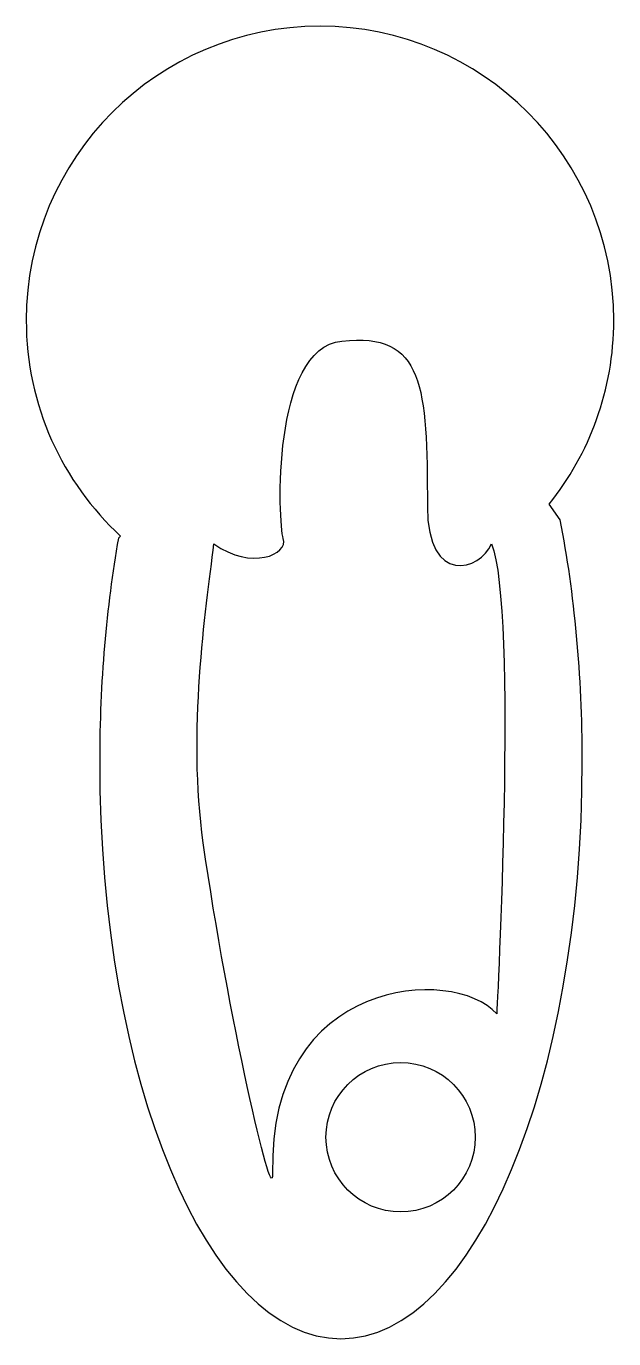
# Model space of a CAD drawing. Header units: centimetres. Extents: x -4.5 to 5, y -11.1 to 10.2.
import ezdxf

# ---------------------------------------------------------------- set-up
doc = ezdxf.new("R2010")
doc.units = ezdxf.units.CM
doc.header["$MEASUREMENT"] = 0
doc.layers.add('Camada 1', color=7, linetype='Continuous')

msp = doc.modelspace()

# ---------------------------------------------------------------- linework, layer by layer
at = {"layer": 'Camada 1'}
for points, knots in [([(4.13049, 2.17633), (4.35935, 0.98539), (4.48712, -0.33996), (4.48712, -1.73718), (4.48712, -1.73718), (4.48712, -6.91082), (2.73328, -11.1051), (0.56962, -11.1051), (0.56962, -11.1051), (-1.59406, -11.1051), (-3.34788, -6.91085), (-3.34788, -1.73718), (-3.34788, -1.73718), (-3.34788, -0.45443), (-3.24009, 0.76848), (-3.04448, 1.88092), (-3.04448, 1.88092), (-3.04448, 1.88092), (-3.00855, 1.91553), (-3.00855, 1.91553), (-3.00855, 1.91553), (-3.95065, 2.78646), (-4.54014, 4.03262), (-4.54014, 5.41652), (-4.54014, 5.41652), (-4.54014, 8.05058), (-2.40442, 10.18563), (0.22897, 10.18563), (0.22897, 10.18563), (2.86369, 10.18563), (4.99808, 8.05057), (4.99808, 5.41652), (4.99808, 5.41652), (4.99808, 4.28678), (4.60552, 3.25019), (3.94951, 2.43316), (3.94951, 2.43316), (3.94951, 2.43316), (4.13049, 2.17633), (4.13049, 2.17633)], [0, 0, 0, 0, 0.09090909, 0.09090909, 0.09090909, 0.09090909, 0.18181818, 0.18181818, 0.18181818, 0.18181818, 0.27272727, 0.27272727, 0.27272727, 0.27272727, 0.36363636, 0.36363636, 0.36363636, 0.36363636, 0.45454545, 0.45454545, 0.45454545, 0.45454545, 0.54545455, 0.54545455, 0.54545455, 0.54545455, 0.63636364, 0.63636364, 0.63636364, 0.63636364, 0.72727273, 0.72727273, 0.72727273, 0.72727273, 0.81818182, 0.81818182, 0.81818182, 0.81818182, 1, 1, 1, 1]), ([(-1.49291, 1.78911), (-1.62864, 0.70329), (-1.92273, -1.26209), (-1.66589, -3.06115), (-1.66589, -3.06115), (-1.26669, -5.85555), (-0.54014, -9.01057), (-0.54014, -8.43042), (-0.54014, -8.43042), (-0.62663, -5.22618), (2.40462, -5.05317), (3.09791, -5.83295), (3.09791, -5.83295), (3.09791, -5.83295), (3.44388, 0.74986), (3.01139, 1.78911), (3.01139, 1.78911), (2.83841, 1.3553), (1.97213, 1.09582), (1.97213, 2.39456), (1.97213, 2.39456), (1.97213, 4.34332), (1.91823, 5.22552), (0.58561, 5.07984), (0.58561, 5.07984), (-0.56885, 4.96091), (-0.44965, 2.12511), (-0.36715, 1.8756), (-0.36715, 1.8756), (-0.28067, 1.61547), (-0.88614, 1.35533), (-1.49291, 1.78911)], [0, 0, 0, 0, 0.11111111, 0.11111111, 0.11111111, 0.11111111, 0.22222222, 0.22222222, 0.22222222, 0.22222222, 0.33333333, 0.33333333, 0.33333333, 0.33333333, 0.44444444, 0.44444444, 0.44444444, 0.44444444, 0.55555556, 0.55555556, 0.55555556, 0.55555556, 0.66666667, 0.66666667, 0.66666667, 0.66666667, 0.77777778, 0.77777778, 0.77777778, 0.77777778, 1, 1, 1, 1]), ([(1.53837, -9.04785), (2.20769, -9.04785), (2.75059, -8.50492), (2.75059, -7.83561), (2.75059, -7.83561), (2.75059, -7.16764), (2.20766, -6.62406), (1.53837, -6.62406), (1.53837, -6.62406), (0.86903, -6.62406), (0.32613, -7.16699), (0.32613, -7.83561), (0.32613, -7.83561), (0.3261, -8.50493), (0.86902, -9.04785), (1.53837, -9.04785)], [0, 0, 0, 0, 0.2, 0.2, 0.2, 0.2, 0.4, 0.4, 0.4, 0.4, 0.6, 0.6, 0.6, 0.6, 1, 1, 1, 1])]:
    msp.add_open_spline(points, degree=3, knots=knots, dxfattribs=at)

doc.saveas('drawing.dxf')
